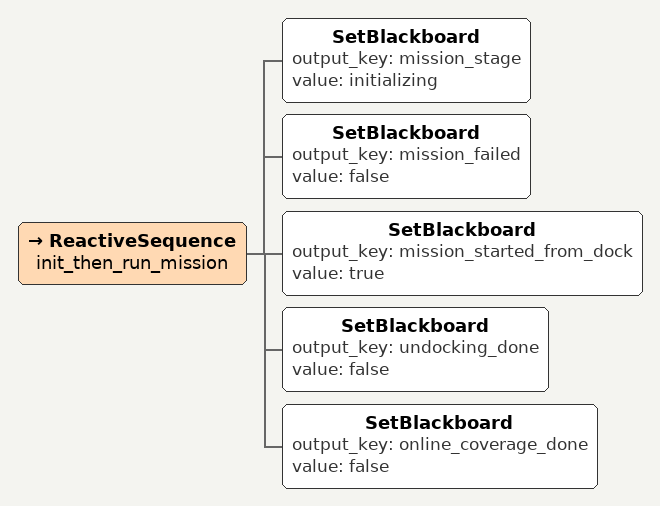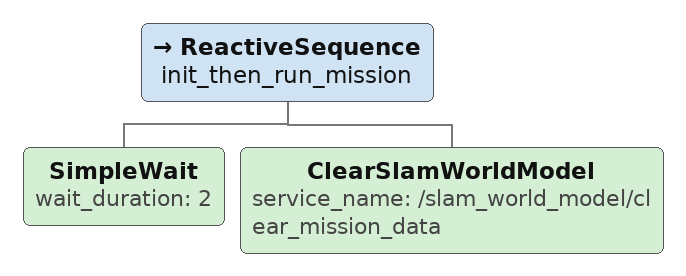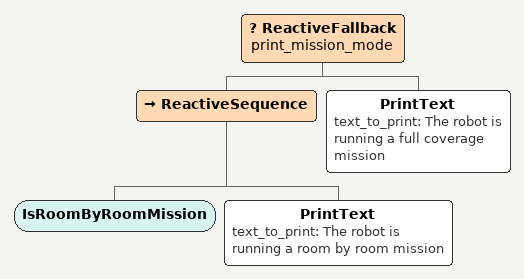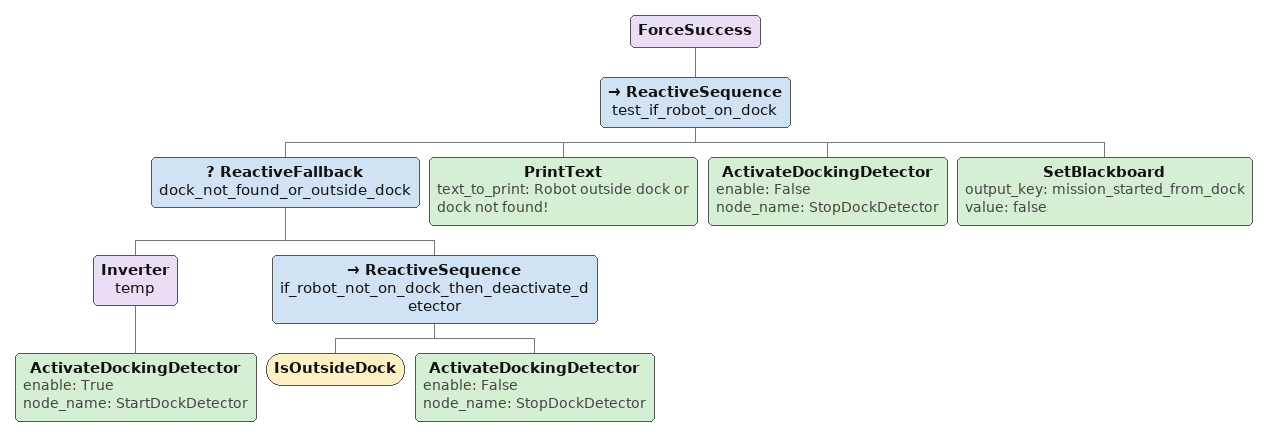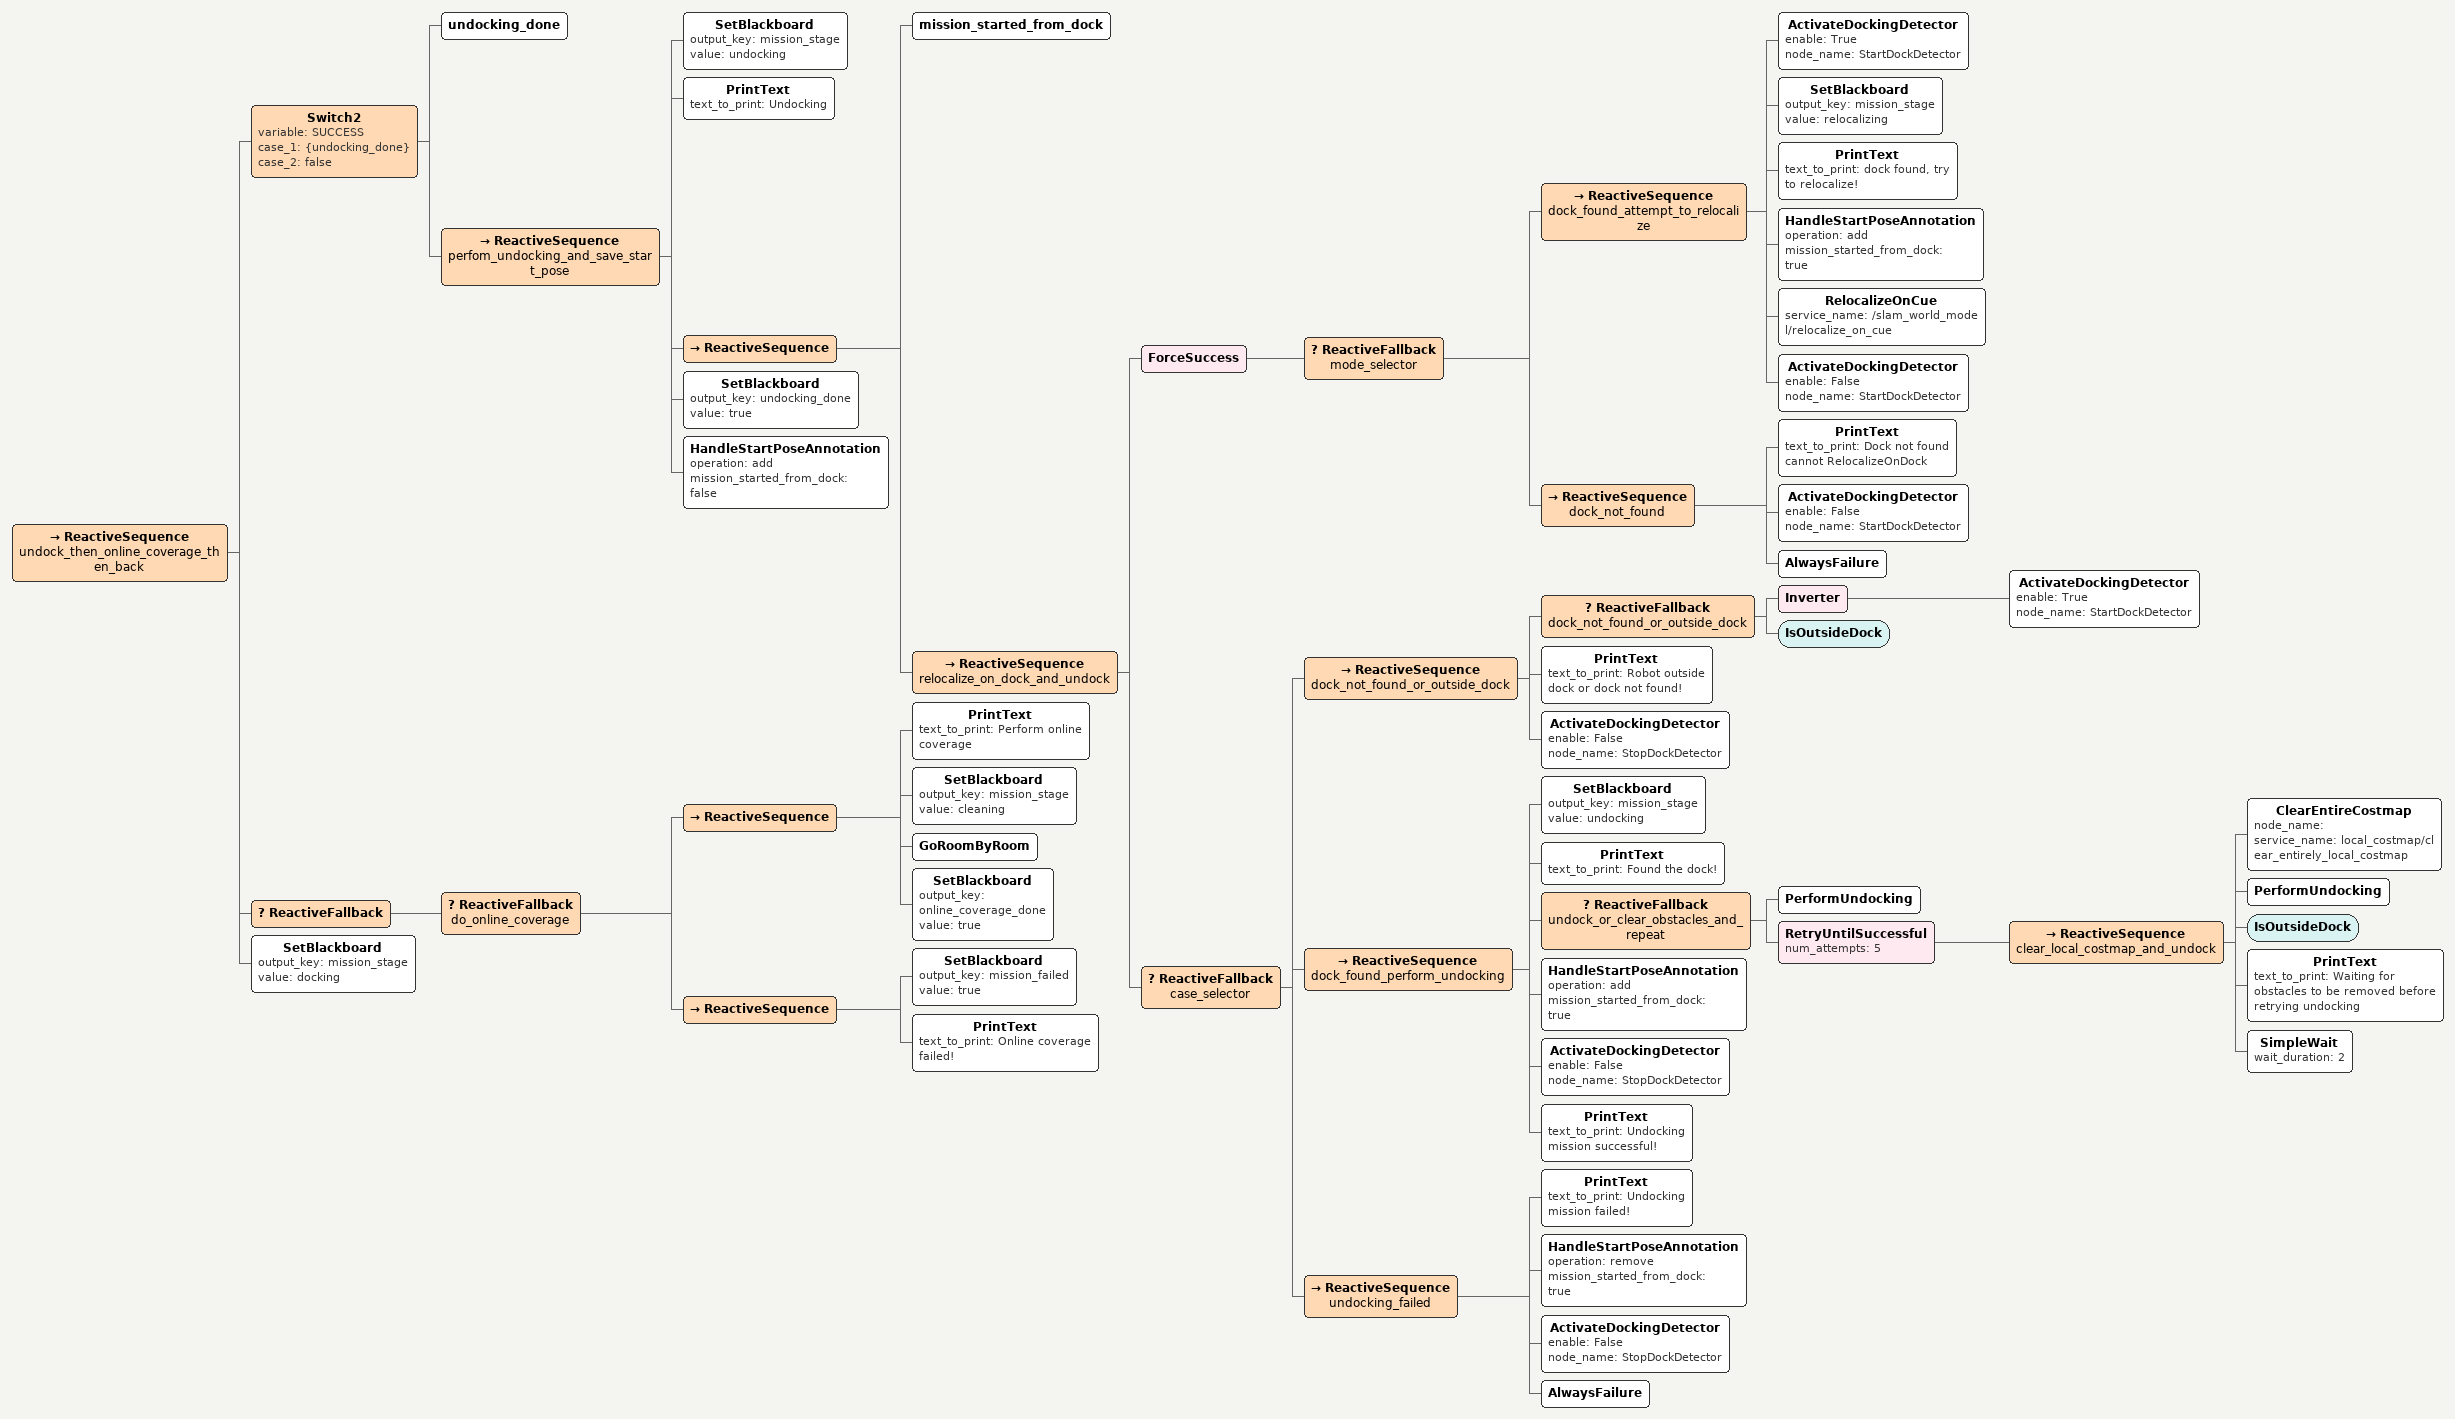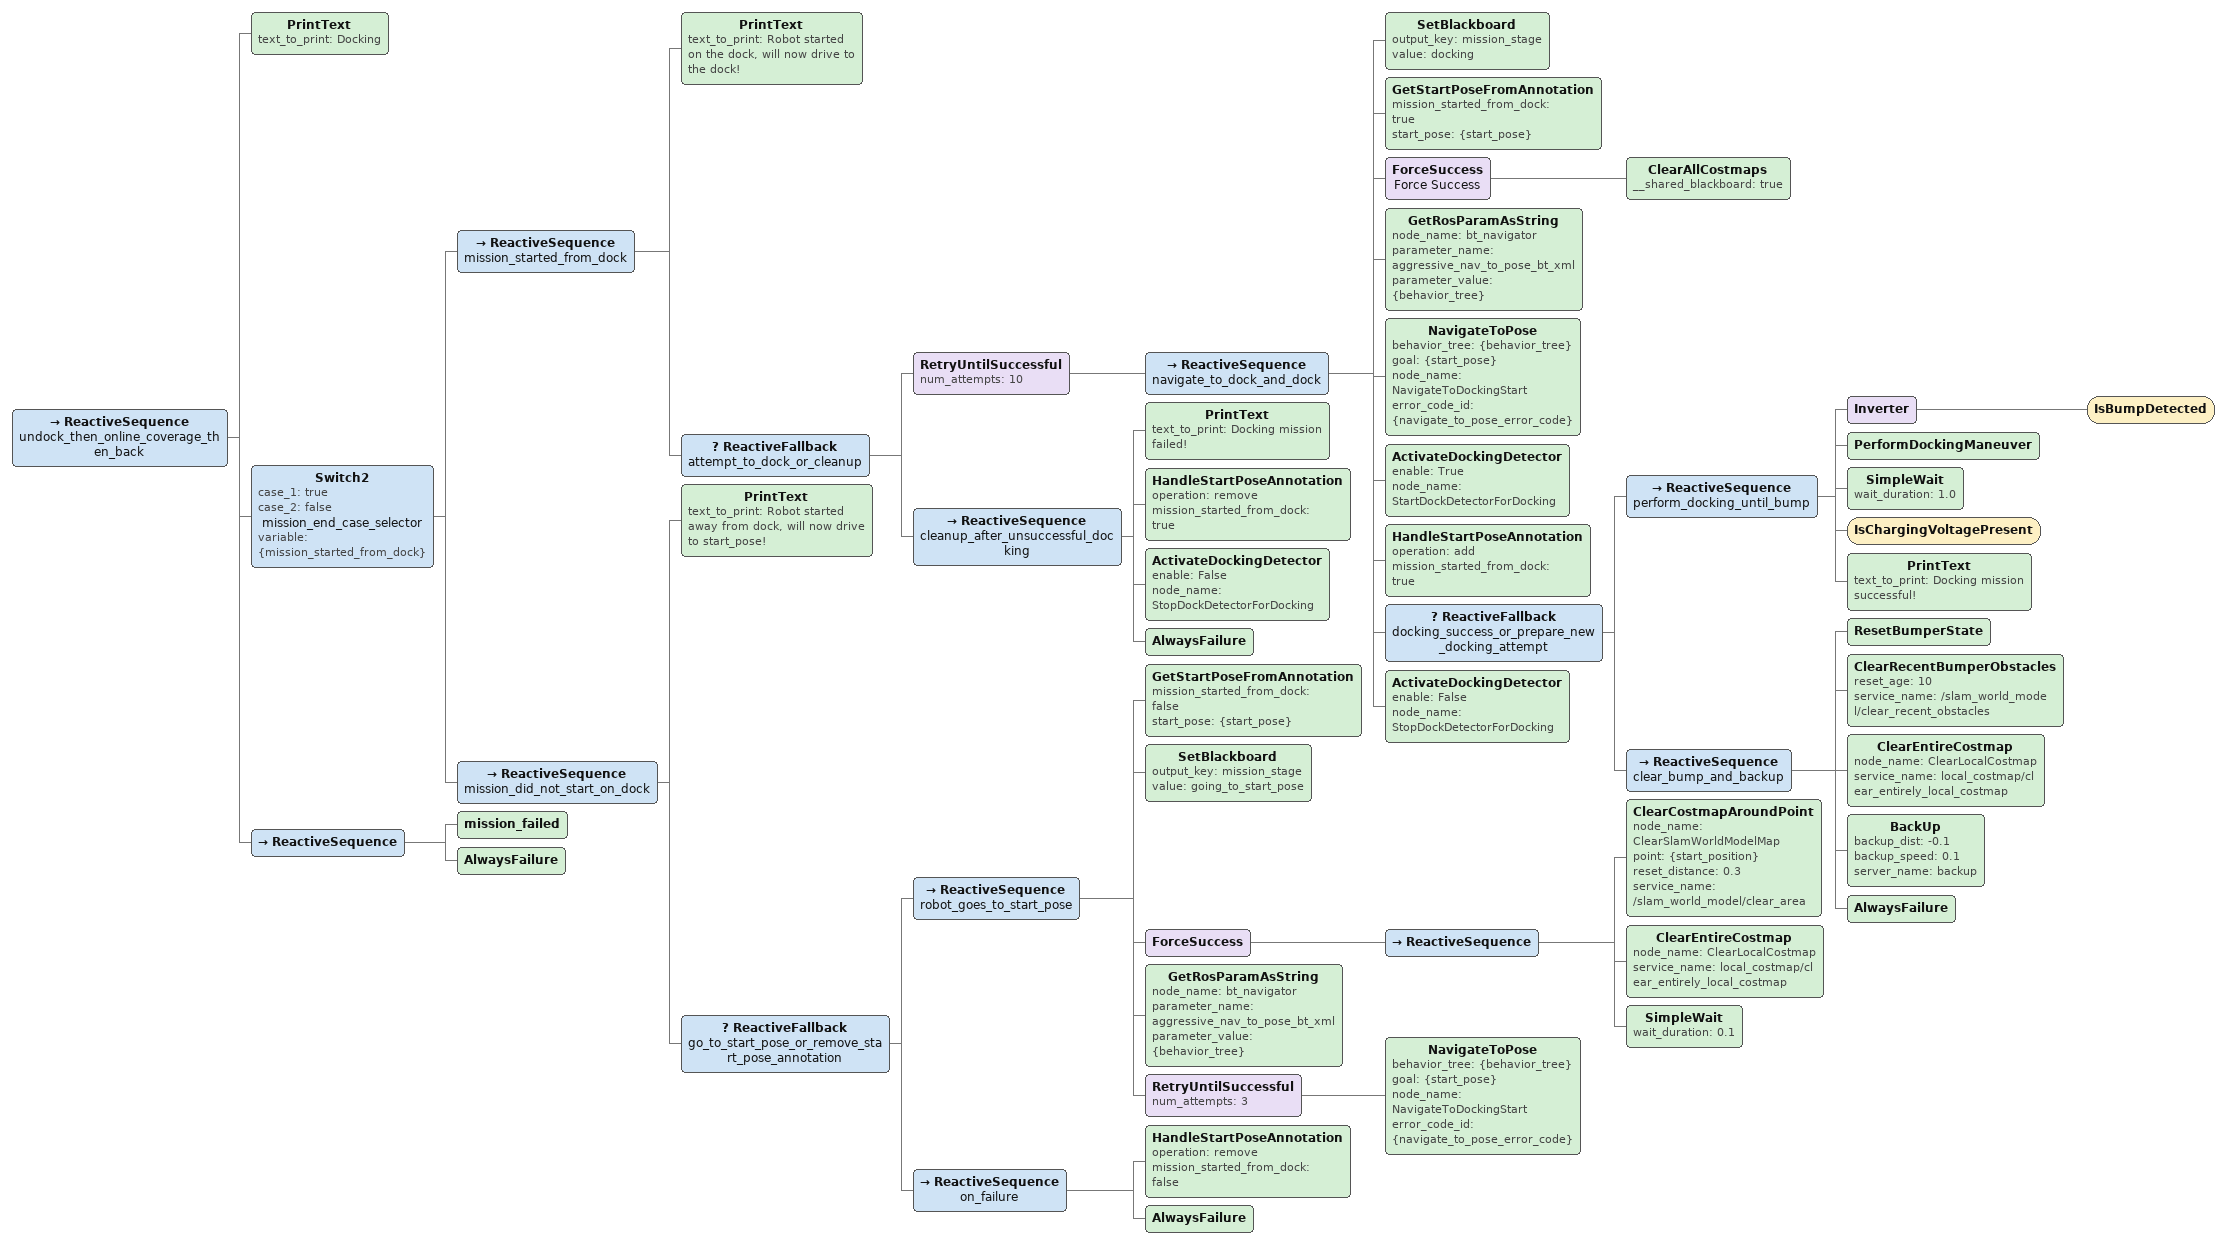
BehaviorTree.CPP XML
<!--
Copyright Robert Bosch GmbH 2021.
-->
<ReactiveSequence name="init_then_run_mission">
    <SetBlackboard output_key="mission_stage" value="initializing"/>
    <SetBlackboard output_key="mission_failed" value="false"/>
    <SetBlackboard output_key="mission_started_from_dock" value="true"/>
    <SetBlackboard output_key="undocking_done" value="false"/>
    <SetBlackboard output_key="online_coverage_done" value="false"/>
</ReactiveSequence>

<ReactiveSequence name="init_then_run_mission">
    <SimpleWait wait_duration="2"/>
    <ClearSlamWorldModel service_name="/slam_world_model/clear_mission_data"/>
</ReactiveSequence>

<ReactiveFallback name="print_mission_mode">
    <ReactiveSequence>
        <IsRoomByRoomMission/>
        <PrintText text_to_print="The robot is running a room by room mission"/>
    </ReactiveSequence>
    <PrintText text_to_print="The robot is running a full coverage mission"/>
</ReactiveFallback>

<ForceSuccess>
    <ReactiveSequence name="test_if_robot_on_dock">
        <ReactiveFallback name="dock_not_found_or_outside_dock">
            <Inverter name="temp">
                <ActivateDockingDetector enable="True" node_name="StartDockDetector"/>
            </Inverter>
            <ReactiveSequence name="if_robot_not_on_dock_then_deactivate_detector">
                <IsOutsideDock/>
                <ActivateDockingDetector enable="False" node_name="StopDockDetector"/>
            </ReactiveSequence>
        </ReactiveFallback>
        <PrintText text_to_print="Robot outside dock or dock not found!"/>
        <ActivateDockingDetector enable="False" node_name="StopDockDetector"/>
        <SetBlackboard output_key="mission_started_from_dock" value="false"/>
    </ReactiveSequence>
</ForceSuccess>

<ReactiveSequence name="undock_then_online_coverage_then_back">
    <Switch2 variable="SUCCESS" case_1="{undocking_done}" case_2="false">
        <undocking_done/>
        <ReactiveSequence name="perfom_undocking_and_save_start_pose">
            <SetBlackboard output_key="mission_stage" value="undocking"/>
            <PrintText text_to_print="Undocking"/>
            <ReactiveSequence>
                <mission_started_from_dock/>
                <ReactiveSequence name="relocalize_on_dock_and_undock">
                    <ForceSuccess>
                        <ReactiveFallback name="mode_selector">
                            <ReactiveSequence name="dock_found_attempt_to_relocalize">
                                <ActivateDockingDetector enable="True" node_name="StartDockDetector"/>
                                <SetBlackboard output_key="mission_stage" value="relocalizing"/>
                                <PrintText text_to_print="dock found, try to relocalize!"/>
                                <HandleStartPoseAnnotation operation="add" mission_started_from_dock="true"/>
                                <RelocalizeOnCue service_name="/slam_world_model/relocalize_on_cue"/>
                                <ActivateDockingDetector enable="False" node_name="StartDockDetector"/>
                            </ReactiveSequence>
                            <ReactiveSequence name="dock_not_found">
                                <PrintText text_to_print="Dock not found cannot RelocalizeOnDock"/>
                                <ActivateDockingDetector enable="False" node_name="StartDockDetector"/>
                                <AlwaysFailure/>
                            </ReactiveSequence>
                        </ReactiveFallback>
                    </ForceSuccess>
                    <ReactiveFallback name="case_selector">
                        <ReactiveSequence name="dock_not_found_or_outside_dock">
                            <ReactiveFallback name="dock_not_found_or_outside_dock">
                                <Inverter>
                                    <ActivateDockingDetector enable="True" node_name="StartDockDetector"/>
                                </Inverter>
                                <IsOutsideDock/>
                            </ReactiveFallback>
                            <PrintText text_to_print="Robot outside dock or dock not found!"/>
                            <ActivateDockingDetector enable="False" node_name="StopDockDetector"/>
                        </ReactiveSequence>
                        <ReactiveSequence name="dock_found_perform_undocking">
                            <SetBlackboard output_key="mission_stage" value="undocking"/>
                            <PrintText text_to_print="Found the dock!"/>
                            <ReactiveFallback name="undock_or_clear_obstacles_and_repeat">
                                <PerformUndocking/>
                                <RetryUntilSuccessful num_attempts="5">
                                    <ReactiveSequence name="clear_local_costmap_and_undock">
                                        <ClearEntireCostmap node_name="" service_name="local_costmap/clear_entirely_local_costmap"/>
                                        <PerformUndocking/>
                                        <IsOutsideDock/>
                                        <PrintText text_to_print="Waiting for obstacles to be removed before retrying undocking"/>
                                        <SimpleWait wait_duration="2"/>
                                    </ReactiveSequence>
                                </RetryUntilSuccessful>
                            </ReactiveFallback>
                            <HandleStartPoseAnnotation operation="add" mission_started_from_dock="true"/>
                            <ActivateDockingDetector enable="False" node_name="StopDockDetector"/>
                            <PrintText text_to_print="Undocking mission successful!"/>
                        </ReactiveSequence>
                        <ReactiveSequence name="undocking_failed">
                            <PrintText text_to_print="Undocking mission failed!"/>
                            <HandleStartPoseAnnotation operation="remove" mission_started_from_dock="true"/>
                            <ActivateDockingDetector enable="False" node_name="StopDockDetector"/>
                            <AlwaysFailure/>
                        </ReactiveSequence>
                    </ReactiveFallback>
                </ReactiveSequence>
            </ReactiveSequence>
            <SetBlackboard output_key="undocking_done" value="true"/>
            <HandleStartPoseAnnotation operation="add" mission_started_from_dock="false"/>
        </ReactiveSequence>
    </Switch2>
    <ReactiveFallback>
        <ReactiveFallback name="do_online_coverage">
            <ReactiveSequence>
                <PrintText text_to_print="Perform online coverage"/>
                <SetBlackboard output_key="mission_stage" value="cleaning"/>
                <GoRoomByRoom/>
                <SetBlackboard output_key="online_coverage_done" value="true"/>
            </ReactiveSequence>
            <ReactiveSequence>
                <SetBlackboard output_key="mission_failed" value="true"/>
                <PrintText text_to_print="Online coverage failed!"/>
            </ReactiveSequence>
        </ReactiveFallback>
    </ReactiveFallback>
    <SetBlackboard output_key="mission_stage" value="docking"/>
</ReactiveSequence>

<ReactiveSequence name="undock_then_online_coverage_then_back">
    <PrintText text_to_print="Docking"/>
    <Switch2 case_1="true" case_2="false" name="mission_end_case_selector" variable="{mission_started_from_dock}">
        <ReactiveSequence name="mission_started_from_dock">
            <PrintText text_to_print="Robot started on the dock, will now drive to the dock!"/>
            <ReactiveFallback name="attempt_to_dock_or_cleanup">
                <RetryUntilSuccessful num_attempts="10">
                    <ReactiveSequence name="navigate_to_dock_and_dock">
                        <SetBlackboard output_key="mission_stage" value="docking"/>
                        <GetStartPoseFromAnnotation mission_started_from_dock="true" start_pose="{start_pose}"/>
                        <ForceSuccess name="Force Success">
                            <ClearAllCostmaps __shared_blackboard="true"/>
                        </ForceSuccess>
                        <GetRosParamAsString node_name="bt_navigator" parameter_name="aggressive_nav_to_pose_bt_xml" parameter_value="{behavior_tree}"/>
                        <NavigateToPose behavior_tree="{behavior_tree}" goal="{start_pose}" node_name="NavigateToDockingStart" error_code_id="{navigate_to_pose_error_code}"/>
                        <ActivateDockingDetector enable="True" node_name="StartDockDetectorForDocking"/>
                        <HandleStartPoseAnnotation operation="add" mission_started_from_dock="true"/>
                        <ReactiveFallback name="docking_success_or_prepare_new_docking_attempt">
                            <ReactiveSequence name="perform_docking_until_bump">
                                <Inverter>
                                    <IsBumpDetected/>
                                </Inverter>
                                <PerformDockingManeuver/>
                                <SimpleWait wait_duration="1.0"/>
                                <IsChargingVoltagePresent/>
                                <PrintText text_to_print="Docking mission successful!"/>
                            </ReactiveSequence>
                            <ReactiveSequence name="clear_bump_and_backup">
                                <ResetBumperState/>
                                <ClearRecentBumperObstacles reset_age="10" service_name="/slam_world_model/clear_recent_obstacles"/>
                                <ClearEntireCostmap node_name="ClearLocalCostmap" service_name="local_costmap/clear_entirely_local_costmap"/>
                                <BackUp backup_dist="-0.1" backup_speed="0.1" server_name="backup"/>
                                <AlwaysFailure/>
                            </ReactiveSequence>
                        </ReactiveFallback>
                        <ActivateDockingDetector enable="False" node_name="StopDockDetectorForDocking"/>
                    </ReactiveSequence>
                </RetryUntilSuccessful>
                <ReactiveSequence name="cleanup_after_unsuccessful_docking">
                    <PrintText text_to_print="Docking mission failed!"/>
                    <HandleStartPoseAnnotation operation="remove" mission_started_from_dock="true"/>
                    <ActivateDockingDetector enable="False" node_name="StopDockDetectorForDocking"/>
                    <AlwaysFailure/>
                </ReactiveSequence>
            </ReactiveFallback>
        </ReactiveSequence>
        <ReactiveSequence name="mission_did_not_start_on_dock">
            <PrintText text_to_print="Robot started away from dock, will now drive to start_pose!"/>
            <ReactiveFallback name="go_to_start_pose_or_remove_start_pose_annotation">
                <ReactiveSequence name="robot_goes_to_start_pose">
                    <GetStartPoseFromAnnotation mission_started_from_dock="false" start_pose="{start_pose}"/>
                    <SetBlackboard output_key="mission_stage" value="going_to_start_pose"/>
                    <ForceSuccess>
                        <ReactiveSequence>
                            <ClearCostmapAroundPoint node_name="ClearSlamWorldModelMap" point="{start_position}" reset_distance="0.3" service_name="/slam_world_model/clear_area"/>
                            <ClearEntireCostmap node_name="ClearLocalCostmap" service_name="local_costmap/clear_entirely_local_costmap"/>
                            <SimpleWait wait_duration="0.1"/>
                        </ReactiveSequence>
                    </ForceSuccess>
                    <GetRosParamAsString node_name="bt_navigator" parameter_name="aggressive_nav_to_pose_bt_xml" parameter_value="{behavior_tree}"/>
                    <RetryUntilSuccessful num_attempts="3">
                        <NavigateToPose behavior_tree="{behavior_tree}" goal="{start_pose}" node_name="NavigateToDockingStart" error_code_id="{navigate_to_pose_error_code}"/>
                    </RetryUntilSuccessful>
                </ReactiveSequence>
                <ReactiveSequence name="on_failure">
                    <HandleStartPoseAnnotation operation="remove" mission_started_from_dock="false"/>
                    <AlwaysFailure/>
                </ReactiveSequence>
            </ReactiveFallback>
        </ReactiveSequence>
    </Switch2>
    <ReactiveSequence>
        <mission_failed/>
        <AlwaysFailure/>
    </ReactiveSequence>
</ReactiveSequence>
